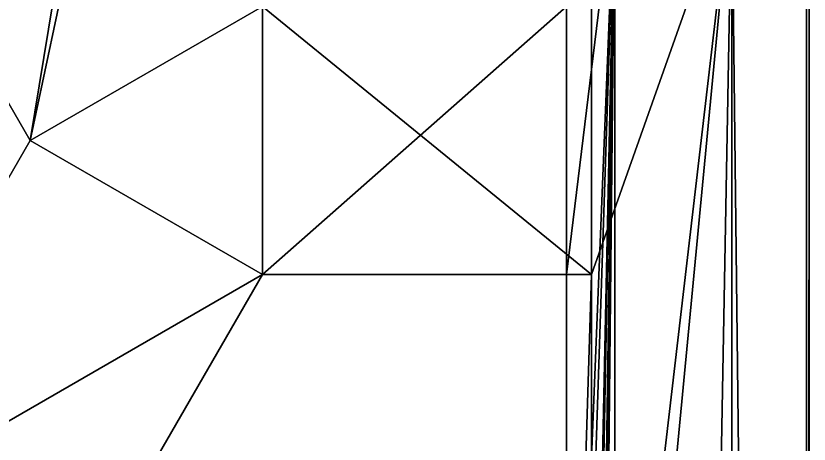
# Model space of a CAD drawing. Header units: metres. Extents: x -40.1 to 40.1, y -46.3 to 46.3.
# Drawn here: x 29.81 to 40.06, y 34.18 to 39.72 of the extents above; entities that cross this region are included whole.
import ezdxf

# ---------------------------------------------------------------- set-up
doc = ezdxf.new("R2010")
doc.units = ezdxf.units.M

msp = doc.modelspace()

# ---------------------------------------------------------------- linework, layer by layer
for points in [[(30.885, 43.5), (30, 38.105), (27, 43.301), (30.885, 43.5)], [(30.885, 43.5), (33, 39.837), (30, 38.105), (30.885, 43.5)], [(27.073, 43.175), (27, 43.301), (30, 38.105), (27.073, 43.175)], [(30, 38.105), (31.073, 43.175), (27.073, 43.175), (30, 38.105)], [(27.073, 43.175), (30, 38.105), (30, 38.105), (27.073, 43.175)], [(30, 38.105), (33, 39.837), (31.073, 43.175), (30, 38.105)], [(37.55, 41.5), (36.925, 25.981), (36.925, 22.517), (37.55, 41.5)], [(37.55, 41.5), (36.925, 36.373), (36.925, 25.981), (37.55, 41.5)], [(37.55, 41.5), (36.925, 39.837), (36.925, 36.373), (37.55, 41.5)], [(37.55, 41.5), (36.925, -19.053), (37.55, -41.5), (37.55, 41.5)], [(37.55, 41.5), (36.925, -15.588), (36.925, -19.053), (37.55, 41.5)], [(37.55, 41.5), (36.925, -5.196), (36.925, -15.588), (37.55, 41.5)], [(37.55, 41.5), (36.925, -1.732), (36.925, -5.196), (37.55, 41.5)], [(37.55, 41.5), (36.925, 8.66), (36.925, -1.732), (37.55, 41.5)], [(37.55, 41.5), (36.925, 12.124), (36.925, 8.66), (37.55, 41.5)], [(37.55, 41.5), (36.925, 22.517), (36.925, 12.124), (37.55, 41.5)], [(39.06, 41.5), (37.25, 22.517), (37.25, 25.981), (39.06, 41.5)], [(39.06, 41.5), (37.25, 36.373), (37.25, 39.837), (39.06, 41.5)], [(39.06, 41.5), (37.25, 25.981), (37.25, 36.373), (39.06, 41.5)], [(39.06, -41.5), (37.25, 22.517), (39.06, 41.5), (39.06, -41.5)], [(39.06, 41.5), (37.55, -41.5), (39.06, -41.5), (39.06, 41.5)], [(39.06, 41.5), (37.55, 41.5), (37.55, -41.5), (39.06, 41.5)], [(39.06, 41.5), (40.026, -41.5), (39.06, -41.5), (39.06, 41.5)], [(40.026, 41.5), (40.026, -41.5), (39.06, 41.5), (40.026, 41.5)], [(39.06, 41.5), (39.06, -41.5), (40.026, -41.5), (39.06, 41.5)], [(40.026, 41.5), (39.06, 41.5), (40.026, -41.5), (40.026, 41.5)], [(40.06, 41.5), (40.06, -41.5), (40.026, -41.5), (40.06, 41.5)], [(40.06, 41.5), (40.026, -41.5), (40.026, 41.5), (40.06, 41.5)], [(40.06, 41.5), (40.026, -41.5), (40.06, -41.5), (40.06, 41.5)], [(40.06, 41.5), (40.026, 41.5), (40.026, -41.5), (40.06, 41.5)], [(40.06, 41.5), (40.06, -41.5), (40.06, -41.5), (40.06, 41.5)], [(40.06, 41.5), (40.06, 41.5), (40.06, -41.5), (40.06, 41.5)], [(33, 39.837), (33, 36.373), (30, 38.105), (33, 39.837)], [(30, 38.105), (33, 36.373), (33, 39.837), (30, 38.105)], [(37.25, 36.373), (33, 36.373), (33, 39.837), (37.25, 36.373)], [(37.25, 39.837), (37.25, 36.373), (33, 39.837), (37.25, 39.837)], [(33, 36.373), (36.925, 36.373), (36.925, 39.837), (33, 36.373)], [(33, 36.373), (36.925, 39.837), (33, 39.837), (33, 36.373)], [(33, 36.373), (27, 32.909), (30, 38.105), (33, 36.373)], [(27, 32.909), (33, 36.373), (30, 38.105), (27, 32.909)], [(30, 38.105), (27, 32.909), (27, 32.909), (30, 38.105)], [(30, 38.105), (30, 38.105), (27, 32.909), (30, 38.105)], [(33, 36.373), (30, 31.177), (27, 32.909), (33, 36.373)], [(27, 32.909), (30, 31.177), (33, 36.373), (27, 32.909)], [(30, 31.177), (33, 36.373), (33, 36.373), (30, 31.177)], [(30, 31.177), (30, 31.177), (33, 36.373), (30, 31.177)], [(33, 36.373), (37.25, 36.373), (36.925, 36.373), (33, 36.373)], [(33, 36.373), (33, 36.373), (36.925, 36.373), (33, 36.373)], [(36.925, 36.373), (37.25, 36.373), (37.25, 36.373), (36.925, 36.373)], [(37.25, 36.373), (36.925, 25.981), (36.925, 36.373), (37.25, 36.373)], [(37.25, 36.373), (37.25, 25.981), (36.925, 25.981), (37.25, 36.373)], [(37.25, 36.373), (37.25, 25.981), (37.25, 25.981), (37.25, 36.373)], [(37.25, 36.373), (37.25, 25.981), (37.25, 36.373), (37.25, 36.373)]]:
    msp.add_lwpolyline(points)

doc.saveas('drawing.dxf')
